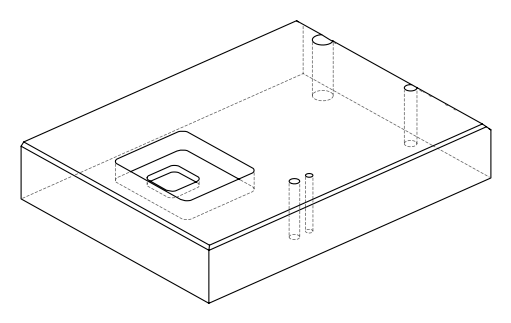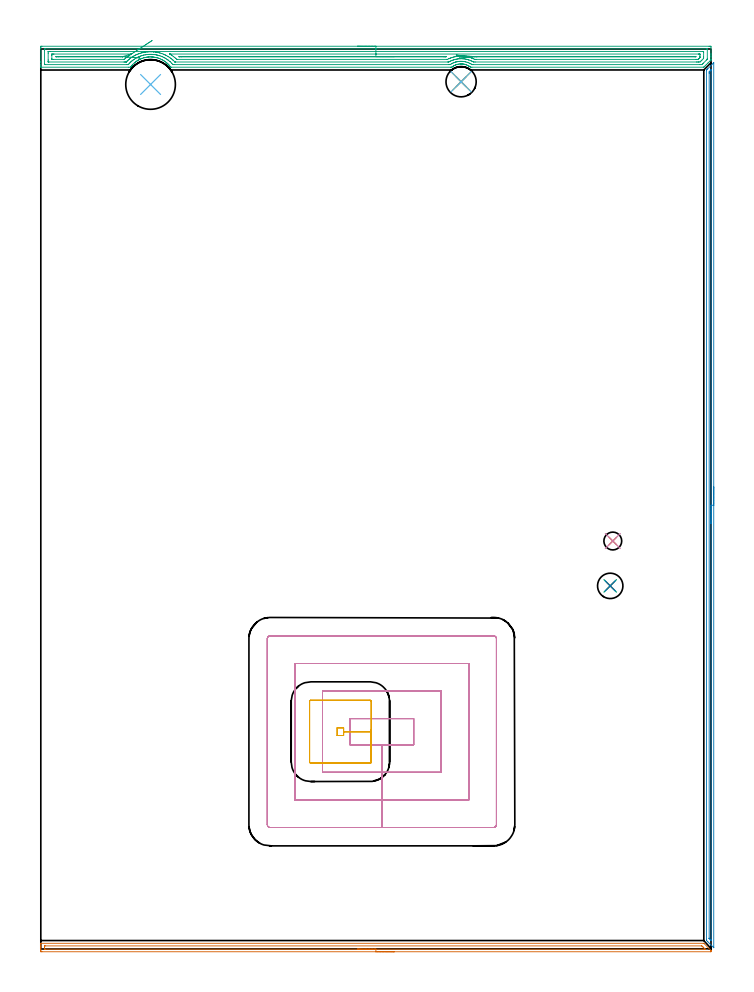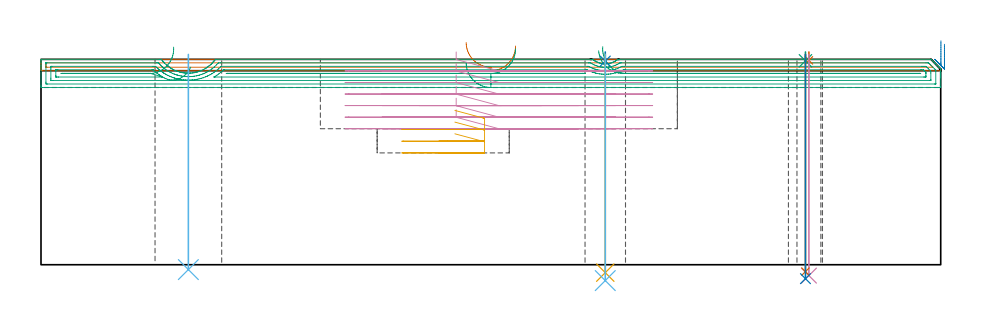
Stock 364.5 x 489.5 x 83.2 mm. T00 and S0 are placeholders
(PLAN: 14 operations, 8 tool changes, 46.7 min)
(1 AREA_MILL | FG_CHAMFER_SURFACE | UGT0205_001 | 5.98 min | 3858 mm3)
(2 AREA_MILL_1 | FG_CHAMFER_SURFACE_1 | UGT0205_001 | 7.8 min | 3662 mm3)
(3 AREA_MILL_2 | FG_CHAMFER_SURFACE_2 | UGT0205_001 | 14.58 min | 23644 mm3)
(4 MILL_RECTANGULAR_POCKET | POCKET_RECTANGULAR_STRAIGHT | UGT0201_136 | Follow Part, ap 5, ae 75% | 14.59 min | 501538 mm3)
(5 MILL_RECTANGULAR_POCKET_1 | POCKET_RECTANGULAR_STRAIGHT_1 | UGT0201_136 | Follow Part, ap 5, ae 75% | 1.55 min | 27451 mm3)
(6 INDEXABLE_INSERT_DRILL_THROUGH_HOLE_FROM_SOLID | STEP1HOLE | NXT0302_025 | 0.35 min | 47431 mm3)
(7 SPOT_DRILL | STEP1HOLE_1 | NXT0321_9005460120000 | 0.03 min | 12 mm3)
(8 SPOT_DRILL_1 | STEP1HOLE_2 | NXT0321_9005460120000 | 0.03 min | 21 mm3)
(9 SPOT_DRILL_2 | STEP1HOLE_3 | NXT0321_9005460120000 | 0.03 min | 5 mm3)
(10 DRILL_THROUGH_HOLE_INTO_CENTER | STEP1HOLE_1 | UGT0301_492 | 0.36 min | 6125 mm3)
(11 DRILL_THROUGH_HOLE_INTO_CENTER_1 | STEP1HOLE_2 | NXT0301_065 | 0.36 min | 5728 mm3)
(12 DRILL_TO_ENLARGE_THROUGH_HOLE | STEP1HOLE_2 | UGT0301_288 | 0.37 min | 11828 mm3)
(13 DRILL_THROUGH_HOLE_INTO_CENTER_2 | STEP1HOLE_3 | NXT0301_042 | 0.35 min | 3230 mm3)
(14 DRILL_TO_ENLARGE_THROUGH_HOLE_1 | STEP1HOLE_3 | UGT0301_271 | 0.36 min | 9128 mm3)
(TOOL UGT0205_001 | Chamfer Mill 20 x 3 x 45 deg. | D20 FL50 Z2)
(TOOL UGT0201_136 | Carbide End Mill 20.0 | D20 FL30 Z4)
(TOOL NXT0302_025 | Index. Insert Drill 27mm [880-D2700L32-05] | D27 PA176 FL135 Z2)
(TOOL NXT0321_9005460120000 | NC Spot Drill, 142deg, 12mm, Carbide, Uncoated | D12 PA142 FL30 Z2)
(TOOL UGT0301_492 | Carbide Drill 9.7 mm | D9.7 PA118 FL87 Z2)
(TOOL NXT0301_065 | Carbide Drill 9.4mm [860.1-0940-075A1-MM 2214] | D9.4 PA140 FL98 Z2)
(TOOL UGT0301_288 | Twist Drill 16.4 mm | D16.4 PA118 FL125 Z2)
(TOOL NXT0301_042 | Carbide Drill 7.1mm [860.1-0710-057A1-MM 2214] | D7.1 PA140 FL85 Z2)
(TOOL UGT0301_271 | Twist Drill 13.8 mm | D13.8 PA118 FL108 Z2)
(OP 1 AREA_MILL)
G17 G21 G94 G90
T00 M6
G54
G17 G0 G90 X192.25 Y-1.5 S1061 M3
G43 Z93.2 H0
Z88.6
G94 G1 X192.212 Z87.728 F250.
X192.098 Z86.864
X191.909 Z86.012
X191.647 Z85.18
X191.313 Z84.374
X190.91 Z83.6
X190.442 Z82.864
X189.91 Z82.172
X189.321 Z81.529
X188.678 Z80.94
X187.986 Z80.408
X187.25 Z79.94
X186.476 Z79.537
X185.67 Z79.203
X184.838 Z78.941
X183.986 Z78.752
X183.122 Z78.638
X182.25 Z78.6
X0.607 Y-1.499 Z78.601
X0.084 Y-1.493 Z78.603
X0.008 Y-1.491 Z78.605
X0. Y-0.974 Z79.121
Y-0.69 Z79.405
Y-0.087 Z80.007
Y0.48 Z80.577
Y0.8 Z80.896
Y1.367 Z81.463
Y1.687 Z81.782
Y2.72 Z82.82
X0.008 Y3.072 Z83.163
X0.01 Y3.097 Z83.188
X0.161 Y3.1 Z83.2
X360.322
X360.595 Y3.099 Z83.185
X360.664 Y3.036 Z83.135
X364.379 Y-0.678 Z79.42
X364.488 Y-0.788 Z79.31
X364.499 Y-0.804 Z79.293
X364.5 Y-0.974 Z79.125
Y-1.121 Z78.979
Y-1.493 Z78.607
X364.399 Y-1.5 Z78.6
X182.25
Y-0.086 Z80.014
X2.393
X2.17 Y-0.084 Z80.016
X2.059 Y-0.081 Z80.019
X2.013 Y-0.079 Z80.021
X2.009 Y-0.044 Z80.056
X2.005 Y0.054 Z80.154
X2.001 Y0.303 Z80.403
Y0.8 Z80.9
X2.002 Y1.188 Z81.288
X2.009 Y1.58 Z81.68
X2.012 Y1.679 Z81.779
X2.059 Y1.681 Z81.781
X2.17 Y1.684 Z81.784
X2.393 Y1.686 Z81.786
X359.43
X359.537 Y1.679 Z81.779
X359.919 Y1.319 Z81.419
X360.19 Y1.057 Z81.157
X360.322 Y0.928 Z81.028
X360.45 Y0.8 Z80.9
X361.215 Y0.03 Z80.13
X361.268 Y-0.029 Z80.071
X361.215 Y-0.085 Z80.015
X361.213
X182.25 Y-0.086 Z80.014
X181.378 Z80.052
X180.514 Z80.166
X179.662 Z80.355
X178.83 Z80.617
X178.024 Z80.951
X177.25 Z81.354
X176.514 Z81.823
X175.822 Z82.354
X175.179 Z82.943
X174.59 Z83.586
X174.058 Z84.278
X173.59 Z85.014
X173.187 Z85.788
X172.853 Z86.594
X172.591 Z87.426
X172.402 Z88.278
X172.288 Z89.143
X172.25 Z90.014
G0 Z93.2
M5
M2
(OP 2 AREA_MILL_1)
G17 G21 G94 G90
T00 M6
G54
G17 G0 G90 X366. Y251.35 S1061 M3
G43 Z93.2 H0
Z89.3
G94 G1 Y251.312 Z88.428 F250.
Y251.198 Z87.564
Y251.009 Z86.712
Y250.747 Z85.88
Y250.413 Z85.074
Y250.01 Z84.3
Y249.542 Z83.564
Y249.011 Z82.872
Y248.421 Z82.229
Y247.778 Z81.64
Y247.086 Z81.108
Y246.35 Z80.64
Y245.576 Z80.237
Y244.77 Z79.903
Y243.938 Z79.641
Y243.087 Z79.452
Y242.222 Z79.338
Y241.35 Z79.3
Y0.809
X365.994 Y0.731 Z79.304
X365.992 Y0.719 Z79.305
X365.969 Y0.731 Z79.329
X362.711 Y3.989 Z82.589
X362.104 Y4.596 Z83.19
X362.1 Y4.902 Z83.2
Y477.798
X362.104 Y478.104 Z83.19
X362.265 Y478.267 Z83.031
X362.711 Y478.711 Z82.589
X365.671 Y481.672 Z79.628
X365.836 Y481.837 Z79.461
X365.973 Y481.97 Z79.325
X365.994 Y481.983 Z79.303
X365.999 Y481.97 Z79.299
X366. Y241.35 Z79.3
X364.586 Z80.714
X364.585 Y4.902 Z80.715
X364.584 Y4.814 Z80.716
X364.581 Y4.724 Z80.719
X364.573 Y4.589 Z80.727
X364.496 Y4.661 Z80.804
X364.249 Y4.902 Z81.051
X363.604 Y5.553 Z81.696
X363.546 Y5.616 Z81.754
X363.521 Y5.651 Z81.779
X363.518 Y5.707 Z81.782
X363.516 Y5.796 Z81.784
X363.515 Y5.885 Z81.785
X363.514 Y476.1 Z81.786
X363.518 Y476.904 Z81.782
X363.521 Y476.987 Z81.779
X363.527 Y477.065 Z81.773
X363.604 Y477.146 Z81.696
X363.927 Y477.475 Z81.373
X364.496 Y478.047 Z80.804
X364.539 Y478.087 Z80.761
X364.573 Y478.116 Z80.727
X364.578 Y478.118 Z80.722
X364.58 Y478.115 Z80.72
X364.583 Y478.066 Z80.717
X364.585 Y477.888 Z80.715
X364.586 Y477.798 Z80.714
Y241.35
Y240.479 Z80.752
Y239.614 Z80.866
Y238.762 Z81.055
Y237.93 Z81.317
Y237.124 Z81.651
Y236.35 Z82.054
Y235.614 Z82.523
Y234.922 Z83.054
Y234.279 Z83.643
Y233.69 Z84.286
Y233.159 Z84.978
Y232.69 Z85.714
Y232.287 Z86.488
Y231.953 Z87.294
Y231.691 Z88.126
Y231.502 Z88.978
Y231.388 Z89.843
Y231.35 Z90.714
G0 Z93.2
M5
M2
(OP 3 AREA_MILL_2)
G17 G21 G94 G90
T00 M6
G54
G17 G0 G90 X172.25 Y491. S1061 M3
G43 Z93.2 H0
Z81.8
G94 G1 X172.288 Z80.929 F250.
X172.402 Z80.064
X172.591 Z79.212
X172.853 Z78.38
X173.187 Z77.574
X173.59 Z76.8
X174.058 Z76.064
X174.59 Z75.372
X175.179 Z74.729
X175.822 Z74.14
X176.514 Z73.609
X177.25 Z73.14
X178.024 Z72.737
X178.83 Z72.403
X179.662 Z72.141
X180.514 Z71.952
X181.378 Z71.838
X182.25 Z71.8
X363.463
X363.893 Y490.999 Z71.801
X364.317 Y490.995 Z71.803
X364.49 Y490.991 Z71.806
X364.5 Y490.577 Z72.22
Y487.059 Z75.736
Y486.497 Z76.3
Y486.179 Z76.617
Y485.617 Z77.179
Y485.3 Z77.496
Y484.665 Z78.135
Y483.687 Z79.113
X364.499 Y483.541 Z79.258
X364.498 Y483.505 Z79.293
X364.488 Y483.489 Z79.309
X364.375 Y483.374 Z79.425
X363.85 Y482.85 Z79.95
X363.663 Y482.662 Z80.135
X363.008 Y482.008 Z80.792
X362.784 Y481.782 Z81.014
X362.166 Y481.166 Z81.634
X362.107 Y481.107 Z81.692
X361.905 Y480.903 Z81.893
X361.324 Y480.324 Z82.476
X360.768 Y479.768 Z83.03
X360.606 Y479.604 Z83.19
X360.322 Y479.6 Z83.2
X234.467
X233.721 Y479.604 Z83.19
X233.574 Y479.714 Z83.083
X233.421 Y479.829 Z82.969
X233.219 Y479.972 Z82.827
X233.176 Y480. Z82.8
X232.958 Y480.141 Z82.659
X232.845 Y480.209 Z82.591
X232.691 Y480.302 Z82.497
X232.636 Y480.331 Z82.468
X232.325 Y480.497 Z82.3
X231.88 Y480.705 Z82.094
X231.43 Y480.888 Z81.911
X231.387 Y480.903 Z81.896
X230.985 Y481.037 Z81.761
X230.536 Y481.166 Z81.634
X230.45 Y481.182 Z81.615
X230.386 Y481.196 Z81.603
X230.068 Y481.26 Z81.54
X230.004 Y481.27 Z81.53
X229.642 Y481.325 Z81.473
X229.24 Y481.362 Z81.429
X229.195 Y481.368 Z81.426
X229.138 Y481.372 Z81.425
X228.748 Y481.39 Z81.407
X228.696 Y481.389 Z81.404
X228.581 Y481.387
X228.482 Z81.405
X228.334 Z81.411
X228.301
X228.218 Y481.381 Z81.415
X227.854 Y481.358 Z81.439
X227.406 Y481.304 Z81.492
X226.959 Y481.229 Z81.569
X226.709 Y481.176 Z81.622
X226.555 Y481.129 Z81.666
X226.433 Y481.092 Z81.701
X226.226 Y481.032 Z81.763
X226.065 Y480.985 Z81.81
X225.616 Y480.827 Z81.971
X225.541 Y480.795 Z82.002
X225.171 Y480.642 Z82.157
X224.837 Y480.478 Z82.321
X224.648 Y480.376 Z82.421
X224.508 Y480.301 Z82.496
X224.277 Y480.161 Z82.636
X223.839 Y479.867 Z82.931
X223.756 Y479.805 Z82.992
X223.624 Y479.711 Z83.086
X223.468 Y479.6 Z83.184
X222.864 Z83.2
X71.122
X70.653 Y479.601 Z83.186
X70.53 Y479.757 Z83.039
X70.291 Y480.066 Z82.733
X70.23 Y480.141 Z82.657
X70.099 Y480.302 Z82.497
X69.635 Y480.832 Z81.966
X69.582 Y480.891 Z81.906
X69.572 Y480.903 Z81.894
X69.52 Y480.959 Z81.839
X69.448 Y481.036 Z81.763
X69.288 Y481.196 Z81.601
X69.238 Y481.245 Z81.554
X69.04 Y481.434 Z81.365
X68.98 Y481.489 Z81.307
X68.919 Y481.548 Z81.251
X68.742 Y481.717 Z81.082
X68.688 Y481.767 Z81.029
X68.444 Y481.978 Z80.821
X68.359 Y482.05 Z80.748
X67.794 Y482.5 Z80.3
X67.755 Y482.528 Z80.272
X67.496 Y482.717 Z80.083
X67.193 Y482.925 Z79.874
X66.9 Y483.115 Z79.685
X66.455 Y483.38 Z79.419
X66.006 Y483.632 Z79.167
X65.767 Y483.755 Z79.042
X65.683 Y483.799 Z78.999
X65.111 Y484.061 Z78.737
X64.666 Y484.247 Z78.551
X64.428 Y484.336 Z78.46
X64.217 Y484.418 Z78.382
X64.196 Y484.425 Z78.375
X63.981 Y484.495 Z78.301
X63.821 Y484.55 Z78.248
X63.323 Y484.702 Z78.097
X63.089 Y484.761 Z78.038
X62.877 Y484.815 Z77.984
X62.675 Y484.86 Z77.939
X62.429 Y484.915 Z77.884
X62.384 Y484.924 Z77.876
X62.196 Y484.958 Z77.839
X62.022 Y484.992 Z77.807
X61.982 Y484.999 Z77.8
X61.535 Y485.067 Z77.729
X61.304 Y485.094 Z77.701
X61.088 Y485.121 Z77.675
X60.64 Y485.16 Z77.634
X60.532 Y485.167 Z77.628
X60.411 Y485.172 Z77.619
X60.193 Y485.185 Z77.611
X59.746 Y485.193 Z77.601
X59.299 Y485.188 Z77.608
X58.852 Y485.166 Z77.63
X58.626 Y485.147 Z77.647
X58.405 Y485.13 Z77.666
X58.235 Y485.111 Z77.685
X57.958 Y485.079 Z77.716
X57.733 Y485.045 Z77.748
X57.557 Y485.022 Z77.777
X57.51 Y485.015 Z77.784
X57.064 Y484.934 Z77.863
X56.841 Y484.885 Z77.911
X56.616 Y484.838 Z77.96
X56.169 Y484.727 Z78.072
X55.978 Y484.674 Z78.125
X55.275 Y484.446 Z78.353
X55.206 Y484.42 Z78.378
X55.056 Y484.365 Z78.432
X54.827 Y484.282 Z78.516
X54.381 Y484.1 Z78.699
X54.163 Y484.001 Z78.797
X53.717 Y483.799 Z78.999
X53.487 Y483.681 Z79.118
X53.233 Y483.541 Z79.258
X53.037 Y483.432 Z79.366
X52.593 Y483.171 Z79.627
X52.378 Y483.033 Z79.765
X52.209 Y482.925 Z79.873
X51.699 Y482.564 Z80.234
X51.485 Y482.398 Z80.401
X51.382 Y482.318 Z80.482
X51.261 Y482.222 Z80.574
X51.106 Y482.102 Z80.696
X51.04 Y482.05 Z80.747
X50.804 Y481.848 Z80.949
X50.092 Y481.176 Z81.623
X49.91 Y480.99 Z81.807
X49.834 Y480.903 Z81.893
X49.7 Y480.752 Z82.046
X49.524 Y480.553 Z82.247
X49.446 Y480.463 Z82.334
X49.402 Y480.415 Z82.384
X49.303 Y480.302 Z82.497
X49.249 Y480.236 Z82.564
X49.016 Y479.951 Z82.849
X48.807 Y479.674 Z83.125
X48.754 Y479.606 Z83.192
X47.915 Y479.6 Z83.2
X0.161
X0.01 Y479.606 Z83.193
X0. Y479.906 Z82.894
Y480.268 Z82.532
Y480.903 Z81.892
Y482.1 Z80.697
Y482.662 Z80.132
Y490.296 Z72.502
X0.004 Y490.577 Z72.221
X0.01 Y490.992 Z71.806
X0.183 Y490.995 Z71.803
X0.607 Y491. Z71.8
X182.25
Y489.586 Z73.214
X362.107 Y489.585 Z73.215
X362.221
X362.466 Y489.58 Z73.22
X362.489 Y489.579 Z73.221
X362.493 Y489.561 Z73.239
X362.498 Y489.532 Z73.268
X362.499 Y489.502 Z73.298
X362.5 Y489.31 Z73.49
X362.499 Y484.42 Z78.38
X362.496 Y484.038 Z78.762
X362.49 Y483.98 Z78.82
X362.471 Y483.933 Z78.867
X362.392 Y483.85 Z78.95
X362.107 Y483.557 Z79.243
X360.333 Y481.782 Z81.018
X359.884 Y481.335 Z81.465
X359.731 Y481.184 Z81.616
X359.607 Y481.065 Z81.735
X359.568 Y481.03 Z81.77
X359.525 Y481.021 Z81.779
X359.43 Y481.018 Z81.782
X359.315 Y481.016 Z81.784
X358.537 Y481.014 Z81.786
X235.246 Y481.015 Z81.785
X234.856 Y481.018 Z81.782
X234.662 Y481.021 Z81.779
X234.567 Y481.026 Z81.774
X234.467 Y481.086 Z81.714
X233.984 Y481.379 Z81.421
X233.574 Y481.595 Z81.205
X233.186 Y481.782 Z81.018
X232.681 Y482.003 Z80.797
X232.305 Y482.153 Z80.647
X231.789 Y482.325 Z80.475
X231.025 Y482.535 Z80.265
X230.952 Y482.552 Z80.248
X230.896 Y482.563 Z80.237
X230.36 Y482.662 Z80.138
X230.004 Y482.714 Z80.086
X229.943 Y482.722 Z80.078
X229.502 Y482.761 Z80.039
X229.111 Y482.786 Z80.014
X228.98 Y482.791 Z80.009
X228.218 Y482.794 Z80.006
X228.09 Y482.788 Z80.012
X227.718 Y482.764 Z80.036
X227.326 Y482.728 Z80.072
X227.266 Y482.721 Z80.079
X226.829 Y482.662 Z80.138
X226.491 Y482.604 Z80.196
X226.465 Y482.599 Z80.201
X226.433 Y482.593 Z80.207
X226.065 Y482.508 Z80.292
X225.775 Y482.431 Z80.369
X225.673 Y482.402 Z80.398
X225.541 Y482.361 Z80.439
X225.098 Y482.219 Z80.581
X224.648 Y482.058 Z80.742
X224.451 Y481.976 Z80.824
X223.994 Y481.782 Z81.018
X223.832 Y481.706 Z81.094
X223.802 Y481.691 Z81.109
X223.756 Y481.667 Z81.133
X223.255 Y481.396 Z81.404
X222.644 Y481.026 Z81.774
X222.554 Y481.021 Z81.779
X222.36 Y481.018 Z81.782
X221.97 Y481.015 Z81.785
X221.857 Y481.014 Z81.786
X72.794 Y481.015 Z81.785
X72.015 Y481.02 Z81.78
X71.895 Y481.021 Z81.779
X71.621 Y481.265 Z81.535
X71.122 Y481.808 Z80.992
X70.238 Y482.662 Z80.138
X70.23 Y482.67 Z80.13
X70.163 Y482.727 Z80.073
X69.337 Y483.391 Z79.409
X69.138 Y483.541 Z79.259
X68.444 Y484.024 Z78.776
X67.801 Y484.42 Z78.38
X67.552 Y484.566 Z78.234
X67.208 Y484.76 Z78.04
X66.659 Y485.03 Z77.77
X66.068 Y485.3 Z77.5
X65.767 Y485.426 Z77.374
X65.549 Y485.514 Z77.286
X64.874 Y485.755 Z77.045
X64.19 Y485.974 Z76.826
X63.981 Y486.031 Z76.769
X63.404 Y486.179 Z76.621
X63.089 Y486.25 Z76.55
X62.999 Y486.268 Z76.532
X62.196 Y486.407 Z76.393
X61.922 Y486.449 Z76.351
X61.304 Y486.522 Z76.278
X60.921 Y486.557 Z76.243
X60.411 Y486.587 Z76.213
X59.985 Y486.599 Z76.201
X59.519 Y486.6 Z76.2
X59.101 Y486.591 Z76.209
X58.626 Y486.566 Z76.234
X58.263 Y486.537 Z76.263
X57.733 Y486.481 Z76.319
X57.462 Y486.446 Z76.354
X56.841 Y486.348 Z76.452
X56.696 Y486.322 Z76.478
X55.981 Y486.179 Z76.621
X55.952 Y486.172 Z76.628
X55.251 Y485.987 Z76.813
X55.165 Y485.963 Z76.837
X55.056 Y485.929 Z76.871
X54.579 Y485.769 Z77.031
X54.163 Y485.624 Z77.176
X53.923 Y485.537 Z77.263
X53.323 Y485.3 Z77.5
X53.286 Y485.284 Z77.516
X53.28 Y485.281 Z77.519
X52.68 Y485.002 Z77.798
X52.378 Y484.851 Z77.949
X52.096 Y484.699 Z78.101
X51.59 Y484.42 Z78.38
X51.485 Y484.359 Z78.441
X50.981 Y484.038 Z78.762
X50.593 Y483.778 Z79.022
X50.452 Y483.68 Z79.12
X50.262 Y483.541 Z79.259
X49.946 Y483.299 Z79.501
X49.7 Y483.106 Z79.694
X49.454 Y482.904 Z79.896
X49.176 Y482.662 Z80.138
X48.985 Y482.487 Z80.313
X48.807 Y482.321 Z80.479
X48.533 Y482.052 Z80.748
X48.264 Y481.782 Z81.018
X47.915 Y481.4 Z81.4
X47.676 Y481.138 Z81.662
X47.584 Y481.039 Z81.761
X47.554 Y481.021 Z81.779
X47.509 Y481.019 Z81.781
X47.412 Y481.017 Z81.783
X47.022 Y481.014 Z81.786
X46.909
X2.393 Y481.015 Z81.785
X2.278
X2.034 Y481.02 Z81.78
X2.011 Y481.021 Z81.779
X2.007 Y481.039 Z81.761
X2.002 Y481.068 Z81.732
X2.001 Y481.097 Z81.703
X2. Y481.289 Z81.511
X2.001 Y488.818 Z73.982
X2.004 Y489.201 Z73.599
X2.013 Y489.579 Z73.221
X2.393 Y489.584 Z73.216
X2.506 Y489.585 Z73.215
X182.25 Y489.586 Z73.214
Y488.171 Z74.629
X360.086
X360.322 Y488.17 Z74.63
X360.401 Y488.168 Z74.632
X360.462 Y488.165 Z74.635
X360.49 Y488.158 Z74.642
X360.493 Y488.113 Z74.687
X360.497 Y487.938 Z74.862
X360.5 Y487.763 Z75.037
X360.499 Y485.126 Z77.674
X360.49 Y484.42 Z78.38
X360.416 Y484.328 Z78.472
X360.322 Y484.225 Z78.575
X359.537 Y483.436 Z79.364
X359.093 Y482.993 Z79.807
X358.761 Y482.662 Z80.138
X358.649 Y482.551 Z80.249
X358.537 Y482.443 Z80.357
X357.877 Y482.432 Z80.368
X357.644 Y482.43 Z80.37
X356.988 Y482.429 Z80.371
X356.752 Y482.428 Z80.372
X236.252 Y482.429 Z80.371
X235.592 Y482.433 Z80.367
X235.359 Y482.435 Z80.365
X234.906 Y482.662 Z80.138
X234.467 Y482.876 Z79.924
X234.051 Y483.071 Z79.729
X233.574 Y483.271 Z79.529
X232.848 Y483.541 Z79.259
X232.681 Y483.597 Z79.203
X232.598 Y483.624 Z79.176
X231.789 Y483.838 Z78.962
X231.399 Y483.925 Z78.875
X230.896 Y484.018 Z78.782
X230.323 Y484.106 Z78.694
X230.004 Y484.139 Z78.661
X229.345 Y484.19 Z78.61
X229.111 Y484.202 Z78.598
X228.433 Y484.209 Z78.591
X228.218 Y484.208 Z78.592
X227.575 Y484.175 Z78.625
X227.326 Y484.152 Z78.648
X226.77 Y484.089 Z78.711
X226.433 Y484.041 Z78.759
X226. Y483.968 Z78.832
X225.541 Y483.873 Z78.927
X225.271 Y483.807 Z78.993
X224.648 Y483.63 Z79.17
X224.579 Y483.609 Z79.191
X224.363 Y483.541 Z79.259
X223.916 Y483.383 Z79.417
X223.756 Y483.324 Z79.476
X223.282 Y483.128 Z79.672
X222.863 Y482.944 Z79.856
X222.671 Y482.85 Z79.95
X222.297 Y482.662 Z80.138
X221.97 Y482.49 Z80.31
X221.883 Y482.445 Z80.355
X221.805 Y482.436 Z80.364
X221.642 Y482.433 Z80.367
X221.313 Y482.429 Z80.371
X73.143
X73.026 Y482.431 Z80.369
X72.968 Y482.434 Z80.366
X72.943 Y482.437 Z80.363
X72.907 Y482.467 Z80.333
X72.708 Y482.662 Z80.138
X72.015 Y483.335 Z79.465
X71.793 Y483.541 Z79.259
X71.122 Y484.094 Z78.706
X70.714 Y484.42 Z78.38
X70.23 Y484.767 Z78.033
X69.91 Y484.987 Z77.813
X69.428 Y485.3 Z77.5
X69.337 Y485.357 Z77.443
X69.183 Y485.452 Z77.348
X68.444 Y485.865 Z76.935
X67.827 Y486.179 Z76.621
X67.552 Y486.31 Z76.49
X67.306 Y486.422 Z76.378
X66.659 Y486.69 Z76.11
X65.816 Y487.01 Z75.79
X65.767 Y487.027 Z75.773
X65.672 Y487.059 Z75.741
X64.874 Y487.301 Z75.499
X64.534 Y487.393 Z75.407
X63.981 Y487.528 Z75.272
X63.375 Y487.656 Z75.144
X63.089 Y487.708 Z75.092
X62.294 Y487.842 Z74.958
X62.196 Y487.855 Z74.945
X61.486 Y487.938 Z74.862
X61.304 Y487.955 Z74.845
X61.286 Y487.956 Z74.844
X61.108 Y487.967 Z74.833
X60.411 Y488.007 Z74.793
X60.339 Y488.01 Z74.79
X59.946 Y488.015 Z74.785
X59.519 Y488.019 Z74.781
X59.437 Y488.018 Z74.782
X59.061 Y488.006 Z74.794
X58.626 Y487.99 Z74.81
X58.576 Y487.987 Z74.813
X57.924 Y487.938 Z74.862
X57.752 Y487.92 Z74.88
X57.733 Y487.918 Z74.882
X56.963 Y487.818 Z74.982
X56.841 Y487.8 Z75.
X56.199 Y487.691 Z75.109
X55.948 Y487.641 Z75.159
X55.461 Y487.538 Z75.262
X55.056 Y487.439 Z75.361
X54.75 Y487.36 Z75.44
X54.163 Y487.193 Z75.607
X54.059 Y487.161 Z75.639
X53.74 Y487.059 Z75.741
X53.393 Y486.938 Z75.862
X53.27 Y486.893 Z75.907
X52.751 Y486.691 Z76.109
X52.378 Y486.54 Z76.26
X52.123 Y486.43 Z76.37
X51.557 Y486.179 Z76.621
X51.509 Y486.156 Z76.644
X51.485 Y486.144 Z76.656
X50.929 Y485.848 Z76.952
X50.593 Y485.663 Z77.137
X50.36 Y485.529 Z77.271
X49.972 Y485.3 Z77.5
X49.805 Y485.197 Z77.603
X49.7 Y485.129 Z77.671
X49.275 Y484.839 Z77.961
X48.807 Y484.516 Z78.284
X48.752 Y484.475 Z78.325
X48.681 Y484.42 Z78.38
X48.256 Y484.084 Z78.716
X47.915 Y483.811 Z78.989
X47.769 Y483.685 Z79.115
X47.607 Y483.541 Z79.259
X47.306 Y483.261 Z79.539
X47.022 Y482.994 Z79.806
X46.853 Y482.828 Z79.972
X46.48 Y482.455 Z80.345
X46.463 Y482.44 Z80.36
X46.432 Y482.435 Z80.365
X46.366 Y482.432 Z80.368
X46.13 Y482.43 Z80.37
X45.474 Y482.428 Z80.372
X45.237
X4.414 Y482.429 Z80.371
X4.178 Y482.43 Z80.37
X4.099 Y482.432 Z80.368
X4.038 Y482.435 Z80.365
X4.01 Y482.442 Z80.358
X4.007 Y482.487 Z80.313
X4.003 Y482.662 Z80.138
X4. Y482.836 Z79.964
Y483.541 Z79.259
Y487.234 Z75.566
X4.002 Y487.938 Z74.862
X4.004 Y488.109 Z74.691
X4.01 Y488.164 Z74.636
X4.06 Y488.167 Z74.633
X4.178 Y488.169 Z74.631
X4.834 Y488.171 Z74.629
X5.07
X182.25
Y486.757 Z76.043
X357.644
X357.951 Y486.756 Z76.044
X358.372 Y486.752 Z76.048
X358.463 Y486.75 Z76.05
X358.49 Y486.744 Z76.056
X358.493 Y486.7 Z76.1
X358.496 Y486.603 Z76.197
X358.5 Y486.216 Z76.584
Y485.337 Z77.463
X358.499 Y485.3 Z77.5
X358.49 Y484.879 Z77.921
X358.476 Y484.836 Z77.964
X358.448 Y484.804 Z77.996
X358.394 Y484.745 Z78.055
X358.302 Y484.652 Z78.148
X358.072 Y484.42 Z78.38
X357.859 Y484.209 Z78.591
X357.644 Y483.998 Z78.802
X357.486 Y483.85 Z78.95
X357.334 Y483.847 Z78.953
X356.752 Y483.844 Z78.956
X356.445 Y483.843 Z78.957
X236.838
X236.252 Y483.845 Z78.955
X236.099 Y483.847 Z78.953
X236.025 Y483.85 Z78.95
X235.873 Y483.914 Z78.886
X235.359 Y484.152 Z78.648
X234.757 Y484.42 Z78.38
X234.467 Y484.538 Z78.262
X234.27 Y484.614 Z78.186
X233.574 Y484.857 Z77.943
X232.942 Y485.043 Z77.757
X232.681 Y485.111 Z77.689
X231.905 Y485.3 Z77.5
X231.789 Y485.322 Z77.478
X231.762 Y485.327 Z77.473
X230.896 Y485.465 Z77.335
X230.698 Y485.495 Z77.305
X230.004 Y485.562 Z77.238
X229.715 Y485.584 Z77.216
X229.111 Y485.616 Z77.184
X228.786 Y485.621 Z77.179
X228.218 Y485.622 Z77.178
X227.904 Y485.61 Z77.19
X227.326 Y485.578 Z77.222
X227.067 Y485.555 Z77.245
X226.433 Y485.483 Z77.317
X226.269 Y485.461 Z77.339
X225.541 Y485.35 Z77.45
X225.497 Y485.343 Z77.457
X225.281 Y485.3 Z77.5
X224.768 Y485.182 Z77.618
X224.648 Y485.151 Z77.649
X224.073 Y484.987 Z77.813
X223.756 Y484.892 Z77.908
X223.396 Y484.775 Z78.025
X222.863 Y484.59 Z78.21
X222.738 Y484.543 Z78.257
X222.431 Y484.42 Z78.38
X222.11 Y484.283 Z78.517
X221.97 Y484.22 Z78.58
X221.217 Y483.864 Z78.936
X221.184 Y483.85 Z78.95
X221.15 Y483.847 Z78.953
X221.078 Y483.845 Z78.955
X220.771 Y483.843 Z78.957
X74.386
X74.093 Y483.845 Z78.955
X74.021 Y483.847 Z78.953
X73.988 Y483.849 Z78.951
X73.945 Y483.883 Z78.917
X73.8 Y484.013 Z78.787
X73.36 Y484.42 Z78.38
X72.907 Y484.796 Z78.004
X72.284 Y485.3 Z77.5
X72.015 Y485.501 Z77.299
X71.272 Y486.032 Z76.768
X71.122 Y486.127 Z76.673
X71.038 Y486.179 Z76.621
X70.23 Y486.672 Z76.128
X70.177 Y486.705 Z76.095
X70.126 Y486.739 Z76.061
X70.111 Y486.752 Z76.048
X70.121 Y486.753 Z76.047
X70.23 Y486.755 Z76.045
X70.536 Y486.757 Z76.043
X182.25
Y485.343 Z77.457
X219.293
X220.144 Y485.34 Z77.46
X220.185 Y485.338 Z77.462
X220.574 Y485.3 Z77.5
X220.224 Y485.262 Z77.538
X220.185 Y485.26 Z77.54
X219.336 Y485.257 Z77.543
X219.293
X76.522
X75.627 Y485.259 Z77.541
X75.585 Y485.261 Z77.539
X75.038 Y485.3 Z77.5
X75.545 Y485.339 Z77.461
X75.585 Y485.341 Z77.459
X76.434 Y485.343 Z77.457
X182.25
X183.122 Z77.495
X183.986 Z77.609
X184.838 Z77.798
X185.67 Z78.06
X186.476 Z78.394
X187.25 Z78.797
X187.986 Z79.265
X188.678 Z79.797
X189.321 Z80.386
X189.91 Z81.029
X190.442 Z81.721
X190.91 Z82.457
X191.313 Z83.231
X191.647 Z84.037
X191.909 Z84.869
X192.098 Z85.721
X192.212 Z86.585
X192.25 Z87.457
G0 X227.583 Y484.504 Z88.334
G1 X227.545 Y484.501 Z87.463
X227.583 Y484.504 Z86.591
X227.697 Y484.514 Z85.726
X227.885 Y484.53 Z84.875
X228.146 Y484.553 Z84.043
X228.478 Y484.583 Z83.237
X228.88 Y484.618 Z82.463
X229.346 Y484.659 Z81.727
X229.875 Y484.705 Z81.035
X230.462 Y484.757 Z80.392
X231.103 Y484.813 Z79.802
X231.793 Y484.874 Z79.271
X232.525 Y484.938 Z78.802
X233.296 Y485.006 Z78.399
X234.099 Y485.077 Z78.065
X234.928 Y485.15 Z77.803
X235.776 Y485.224 Z77.614
X236.638 Y485.3 Z77.5
X237.103 Y485.341 Z77.459
X237.144 Y485.342 Z77.458
X355.816
X355.859 Y485.341 Z77.459
X356.401 Y485.3 Z77.5
X355.901 Y485.259 Z77.541
X355.859 Y485.258 Z77.542
X237.187
X237.144 Y485.26 Z77.54
X236.638 Y485.3 Z77.5
X235.769 Y485.369 Z77.469
X234.9 Y485.439 Z77.514
X234.039 Y485.507 Z77.635
X233.192 Y485.575 Z77.83
X232.364 Y485.641 Z78.099
X231.564 Y485.705 Z78.439
X230.795 Y485.766 Z78.848
X230.066 Y485.824 Z79.323
X229.38 Y485.879 Z79.859
X228.743 Y485.93 Z80.454
X228.161 Y485.976 Z81.102
X227.637 Y486.018 Z81.798
X227.176 Y486.055 Z82.537
X226.78 Y486.086 Z83.314
X226.454 Y486.112 Z84.123
X226.199 Y486.133 Z84.957
X226.017 Y486.147 Z85.81
X225.911 Y486.156 Z86.676
G0 Z93.2
X60.65 Y494.17
Z80.027
G1 X60.271 Y493.923 Z79.281
X59.84 Y493.642 Z78.576
X59.36 Y493.328 Z77.92
X58.833 Y492.984 Z77.316
X58.264 Y492.612 Z76.769
X57.657 Y492.216 Z76.283
X57.017 Y491.798 Z75.862
X56.349 Y491.361 Z75.51
X55.658 Y490.91 Z75.228
X54.948 Y490.447 Z75.02
X54.227 Y489.975 Z74.886
X53.498 Y489.499 Z74.827
X52.767 Y489.023 Z74.845
X52.041 Y488.548 Z74.939
X51.325 Y488.08 Z75.108
X50.623 Y487.622 Z75.351
X49.942 Y487.177 Z75.666
X49.287 Y486.749 Z76.051
X49.224 Y486.709 Z76.091
X49.187 Y486.685 Z76.115
X48.946 Y486.541 Z76.259
X48.807 Y486.458 Z76.342
X48.634 Y486.35 Z76.45
X48.362 Y486.179 Z76.621
X48.094 Y486.003 Z76.797
X47.915 Y485.881 Z76.919
X47.573 Y485.636 Z77.164
X47.11 Y485.3 Z77.5
X47.06 Y485.263 Z77.537
X47.022 Y485.233 Z77.567
X46.57 Y484.866 Z77.934
X46.13 Y484.504 Z78.296
X46.085 Y484.465 Z78.335
X46.036 Y484.42 Z78.38
X45.626 Y484.038 Z78.762
X45.492 Y483.915 Z78.885
X45.442 Y483.872 Z78.928
X45.415 Y483.85 Z78.95
X45.383 Y483.849 Z78.951
X45.237 Y483.845 Z78.955
X44.93 Y483.843 Z78.957
X6.856
X6.548 Y483.844 Z78.956
X6.128 Y483.848 Z78.952
X6.037 Y483.85 Z78.95
X6.01 Y483.856 Z78.944
X6.007 Y483.9 Z78.9
X6.004 Y483.997 Z78.803
X6. Y484.384 Z78.416
Y486.143 Z76.657
Y486.179 Z76.621
X6.005 Y486.601 Z76.199
X6.009 Y486.706 Z76.094
X6.012 Y486.75 Z76.05
X6.074 Y486.752 Z76.048
X6.271 Y486.755 Z76.045
X6.856 Y486.757 Z76.043
X7.162
X48.807
X49.115 Y486.755 Z76.045
X49.287 Y486.749 Z76.051
X44.494 Y485.335 Z77.465
X44.458 Y485.3 Z77.5
X44.419 Y485.267 Z77.533
X44.383 Y485.262 Z77.538
X44.344 Y485.26 Z77.54
X43.496 Y485.257 Z77.543
X9.577
X8.682 Y485.259 Z77.541
X8.641 Y485.261 Z77.539
X8.098 Y485.3 Z77.5
X8.601 Y485.339 Z77.461
X8.641 Y485.341 Z77.459
X9.49 Y485.343 Z77.457
X44.344
X44.387 Y485.342 Z77.458
X44.432 Y485.34 Z77.46
X44.494 Y485.335 Z77.465
X45.358 Y485.273 Z77.566
X46.211 Y485.211 Z77.741
X47.044 Y485.151 Z77.991
X47.853 Y485.092 Z78.313
X48.631 Y485.036 Z78.704
X49.372 Y484.982 Z79.161
X50.07 Y484.931 Z79.682
X50.72 Y484.884 Z80.261
X51.318 Y484.841 Z80.896
X51.858 Y484.802 Z81.58
X52.337 Y484.767 Z82.308
X52.75 Y484.737 Z83.076
X53.095 Y484.712 Z83.877
X53.369 Y484.692 Z84.705
X53.57 Y484.678 Z85.553
X53.697 Y484.669 Z86.416
X53.748 Y484.665 Z87.287
X53.723 Y484.667 Z88.159
G0 Z93.2
M5
M2
(OP 4 MILL_RECTANGULAR_POCKET)
G17 G21 G94 G90
T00 M6
G54
G17 G0 G90 X168.2 Y122.475 S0 M3
G43 Z93.2 H0
Z86.2
G94 G1 Y111.1 Z83.152 F250.
X185.5 Z78.517
X202.8 F500.
Y125.3
X168.2
Y111.1
X185.5
Y96.1
X217.8
Y140.3
X153.2
Y96.1
X185.5
Y81.1
X232.8
Y155.3
X138.2
Y81.1
X185.5
Y66.1
X246.3
G3 X247.8 Y67.6 R1.5
G1 Y168.8
G3 X246.3 Y170.3 R1.5
G1 X124.7
G3 X123.2 Y168.8 R1.5
G1 Y67.6
G3 X124.7 Y66.1 R1.5
G1 X185.5
X186.5
G0 X168.2 Y122.475 Z81.517
G1 Y111.1 Z78.469 F250.
X185.5 Z73.833
X202.8 F500.
Y125.3
X168.2
Y111.1
X185.5
Y96.1
X217.8
Y140.3
X153.2
Y96.1
X185.5
Y81.1
X232.8
Y155.3
X138.2
Y81.1
X185.5
Y66.1
X246.3
G3 X247.8 Y67.6 R1.5
G1 Y168.8
G3 X246.3 Y170.3 R1.5
G1 X124.7
G3 X123.2 Y168.8 R1.5
G1 Y67.6
G3 X124.7 Y66.1 R1.5
G1 X185.5
X186.5
G0 X168.2 Y122.475 Z76.833
G1 Y111.1 Z73.785 F250.
X185.5 Z69.15
X202.8 F500.
Y125.3
X168.2
Y111.1
X185.5
Y96.1
X217.8
Y140.3
X153.2
Y96.1
X185.5
Y81.1
X232.8
Y155.3
X138.2
Y81.1
X185.5
Y66.1
X246.3
G3 X247.8 Y67.6 R1.5
G1 Y168.8
G3 X246.3 Y170.3 R1.5
G1 X124.7
G3 X123.2 Y168.8 R1.5
G1 Y67.6
G3 X124.7 Y66.1 R1.5
G1 X185.5
X186.5
G0 X168.2 Y122.475 Z72.15
G1 Y111.1 Z69.102 F250.
X185.5 Z64.467
X202.8 F500.
Y125.3
X168.2
Y111.1
X185.5
Y96.1
X217.8
Y140.3
X153.2
Y96.1
X185.5
Y81.1
X232.8
Y155.3
X138.2
Y81.1
X185.5
Y66.1
X246.3
G3 X247.8 Y67.6 R1.5
G1 Y168.8
G3 X246.3 Y170.3 R1.5
G1 X124.7
G3 X123.2 Y168.8 R1.5
G1 Y67.6
G3 X124.7 Y66.1 R1.5
G1 X185.5
X186.5
G0 X168.2 Y122.475 Z67.467
G1 Y111.1 Z64.419 F250.
X185.5 Z59.783
X202.8 F500.
Y125.3
X168.2
Y111.1
X185.5
Y96.1
X217.8
Y140.3
X153.2
Y96.1
X185.5
Y81.1
X232.8
Y155.3
X138.2
Y81.1
X185.5
Y66.1
X246.3
G3 X247.8 Y67.6 R1.5
G1 Y168.8
G3 X246.3 Y170.3 R1.5
G1 X124.7
G3 X123.2 Y168.8 R1.5
G1 Y67.6
G3 X124.7 Y66.1 R1.5
G1 X185.5
X186.5
G0 X168.2 Y122.475 Z62.783
G1 Y111.1 Z59.736 F250.
X185.5 Z55.1
X202.8 F500.
Y125.3
X168.2
Y111.1
X185.5
Y96.1
X217.8
Y140.3
X153.2
Y96.1
X185.5
Y81.1
X232.8
Y155.3
X138.2
Y81.1
X185.5
Y66.1
X246.3
G3 X247.8 Y67.6 R1.5
G1 Y168.8
G3 X246.3 Y170.3 R1.5
G1 X124.7
G3 X123.2 Y168.8 R1.5
G1 Y67.6
G3 X124.7 Y66.1 R1.5
G1 X185.5
X186.5
G0 Z93.2
M5
M2
(OP 5 MILL_RECTANGULAR_POCKET_1)
G17 G21 G94 G90
T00 M6
G54
G17 G0 G90 X167.67 Y101.1 S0 M3
G43 Z93.2 H0
Z62.512
G94 G1 X179.1 Z59.45 F250.
X179.178 Z59.429
X179.367 Y101.157 Z59.376
X179.528 Y101.272 Z59.323
X179.643 Y101.433 Z59.27
X179.7 Y101.622 Z59.217
Y118.2 Z54.775
X164.7
Y120.3 F500.
X161.2
Y116.1
X164.7
Y118.2
X179.7
Y134.7
G3 X179.1 Y135.3 R0.6
G1 X146.8
G3 X146.2 Y134.7 R0.6
G1 Y101.7
G3 X146.8 Y101.1 R0.6
G1 X179.1
G3 X179.7 Y101.7 R0.6
G1 Y118.2
Y119.2
G0 X167.67 Y101.1 Z57.775
G1 X179.1 Z54.712 F250.
X179.178 Z54.691
X179.367 Y101.157 Z54.638
X179.528 Y101.272 Z54.585
X179.643 Y101.433 Z54.532
X179.7 Y101.622 Z54.479
Y118.2 Z50.037
X164.7
Y120.3 F500.
X161.2
Y116.1
X164.7
Y118.2
X179.7
Y134.7
G3 X179.1 Y135.3 R0.6
G1 X146.8
G3 X146.2 Y134.7 R0.6
G1 Y101.7
G3 X146.8 Y101.1 R0.6
G1 X179.1
G3 X179.7 Y101.7 R0.6
G1 Y118.2
Y119.2
G0 X167.67 Y101.1 Z53.037
G1 X179.1 Z49.975 F250.
X179.178 Z49.954
X179.367 Y101.157 Z49.901
X179.528 Y101.272 Z49.848
X179.643 Y101.433 Z49.795
X179.7 Y101.622 Z49.742
Y118.2 Z45.3
X164.7
Y120.3 F500.
X161.2
Y116.1
X164.7
Y118.2
X179.7
Y134.7
G3 X179.1 Y135.3 R0.6
G1 X146.8
G3 X146.2 Y134.7 R0.6
G1 Y101.7
G3 X146.8 Y101.1 R0.6
G1 X179.1
G3 X179.7 Y101.7 R0.6
G1 Y118.2
Y119.2
G0 Z93.2
M5
M2
(OP 6 INDEXABLE_INSERT_DRILL_THROUGH_HOLE_FROM_SOLID)
G17 G21 G94 G90
T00 M6
G54
G17 G0 G90 X59.7 Y470.2 S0 M3
G43 Z93.2 H1
G94 G81 G98 Z-1.971 F250. R85.2
G80
M5
M2
(OP 7 SPOT_DRILL)
G17 G21 G94 G90
T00 M6
G54
G17 G0 G90 X311.1 Y221.9 S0 M3
G43 Z93.2 H0
G94 G81 G98 Z82.783 F250. R86.2
G80
M5
M2
(OP 8 SPOT_DRILL_1)
G17 G21 G94 G90
T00 M6
G54
G17 G0 G90 X228.6 Y471.7 S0 M3
G43 Z93.2 H0
G94 G81 G98 Z82.494 F250. R86.2
G80
M5
M2
(OP 9 SPOT_DRILL_2)
G17 G21 G94 G90
T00 M6
G54
G17 G0 G90 X309.7 Y197.5 S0 M3
G43 Z93.2 H0
G94 G81 G98 Z82.606 F250. R86.2
G80
M5
M2
(OP 10 DRILL_THROUGH_HOLE_INTO_CENTER)
G17 G21 G94 G90
T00 M6
G54
G17 G0 G90 X311.1 Y221.9 S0 M3
G43 Z93.2 H0
G94 G73 G98 Z-4.414 F250. Q8.761 R85.2
G80
M5
M2
(OP 11 DRILL_THROUGH_HOLE_INTO_CENTER_1)
G17 G21 G94 G90
T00 M6
G54
G17 G0 G90 X228.6 Y471.7 S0 M3
G43 Z93.2 H1
G94 G73 G98 Z-3.211 F250. Q8.641 R85.2
G80
M5
M2
(OP 12 DRILL_TO_ENLARGE_THROUGH_HOLE)
G17 G21 G94 G90
T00 M6
G54
G17 G0 G90 X228.6 Y471.7 S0 M3
G43 Z93.2 H0
G94 G73 G98 Z-6.427 F250. Q14.938 R85.2
G80
M5
M2
(OP 13 DRILL_THROUGH_HOLE_INTO_CENTER_2)
G17 G21 G94 G90
T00 M6
G54
G17 G0 G90 X309.7 Y197.5 S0 M3
G43 Z93.2 H1
G94 G73 G98 Z-2.792 F250. Q6.615 R85.2
G80
M5
M2
(OP 14 DRILL_TO_ENLARGE_THROUGH_HOLE_1)
G17 G21 G94 G90
T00 M6
G54
G17 G0 G90 X309.7 Y197.5 S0 M3
G43 Z93.2 H0
G94 G73 G98 Z-5.646 F250. Q12.692 R85.2
G80
M5
M2
